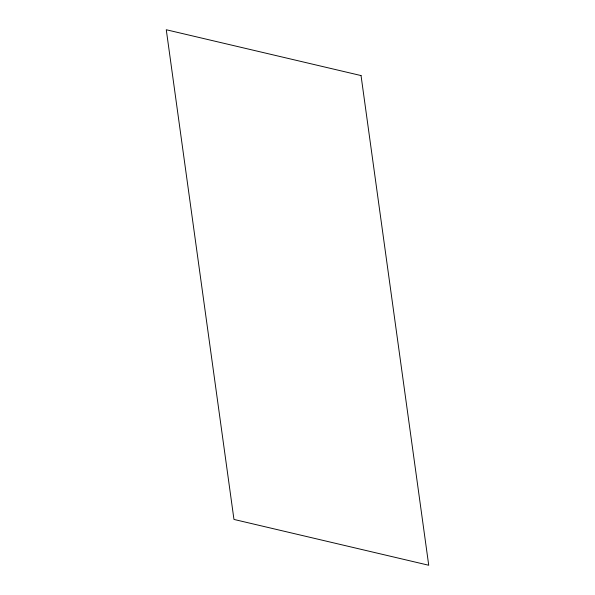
<?xml version="1.0" encoding="UTF-8"?>
<svg xmlns="http://www.w3.org/2000/svg" width="595" height="595" viewBox="0 0 595 595"><rect width="100%" height="100%" fill="white"/><g stroke="black" fill="none" stroke-linecap="round" stroke-linejoin="round"><path stroke-width="0.89" d="M361.039 75.565L166.273 29.75L233.961 519.435L428.727 565.25L361.039 75.565"/></g></svg>
